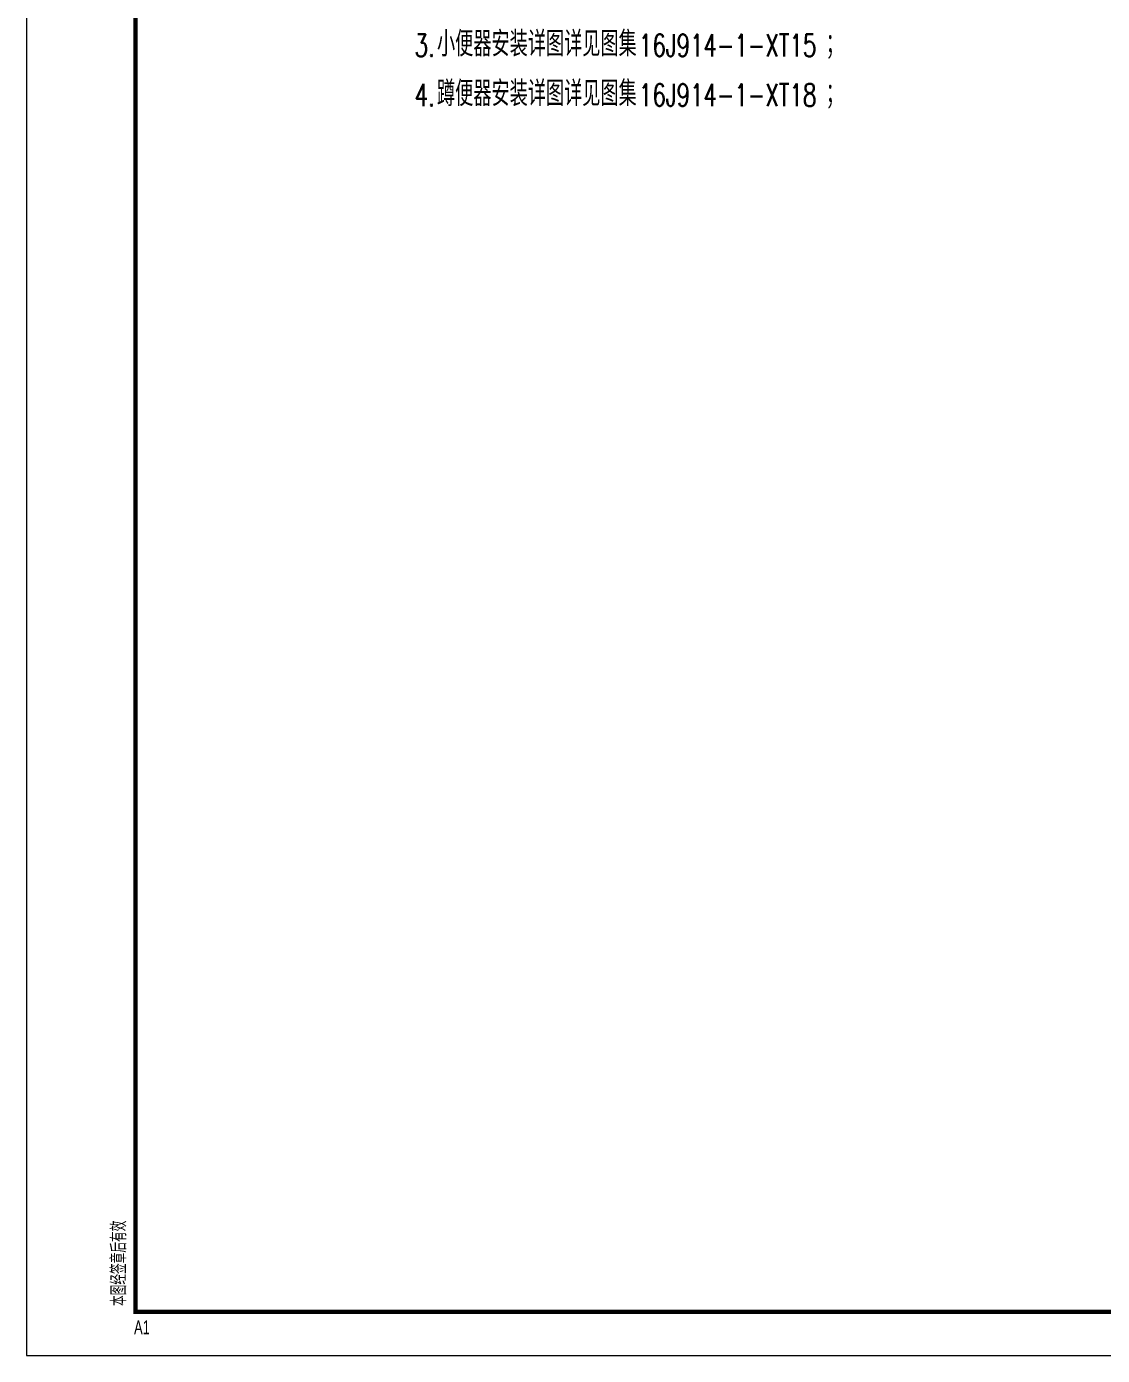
# Model space of a CAD drawing. Extents: x -275060 to -14507, y -783073 to -270523.
# Drawn here: x -192857 to -180512, y -783073 to -767819 of the extents above; entities that cross this region are included whole.
import ezdxf

# ---------------------------------------------------------------- set-up
doc = ezdxf.new("R2010")
doc.units = 0
doc.header["$LTSCALE"] = 1000
doc.header["$MEASUREMENT"] = 0
doc.layers.add('PUB_TEXT', color=7, linetype='Continuous')
doc.layers.add('TK', color=252, linetype='Continuous', lineweight=13)
doc.styles.add('_TCH_DIM', font='SIMPLEX', dxfattribs={"bigfont": 'GBCBIG'})
doc.styles.add('T&D', font='haiwenrs.shx', dxfattribs={"width": 0.7, "bigfont": 'hztxt.shx'})

# ---------------------------------------------------------------- blocks, each defined once
blk = doc.blocks.new('A1')
at = {"layer": 'TK'}
for p, q in [((-84100, 59400), (-84100, 0)), ((-81600, 58400), (-81600, 1000)), ((-81600, 1000), (-1000, 1000)), ((-84100, 0), (0, 0))]:
    blk.add_line(p, q, dxfattribs=at)
at = {"layer": 'TK', "const_width": 100}
blk.add_lwpolyline([(-81600, 58400), (-1000, 58400), (-1000, 1000), (-81600, 1000)], close=True, dxfattribs=at)
at = {"layer": 'TK', "style": 'T&D', "width": 0.7}
blk.add_text('本图经签章后有效', height=350, rotation=90, dxfattribs=at).set_placement((-81811, 1135))
blk.add_text('A1', height=315, dxfattribs=at).set_placement((-81633, 488))

msp = doc.modelspace()

# ---------------------------------------------------------------- block references
at = {"layer": 'TK', "xscale": 0.5, "yscale": 0.5, "zscale": 0.5}
msp.add_blockref('A1', (-150807.2, -783072.7), dxfattribs=at)

# ---------------------------------------------------------------- texts
at = {"layer": 'PUB_TEXT', "style": '_TCH_DIM'}
for s, height, p in [('小便器安装详图详见图集', 289.362, (-188147.4, -768162, 0)), ('；', 289.4, (-183687.5, -768162, 0)), ('蹲便器安装详图详见图集', 289.362, (-188147.4, -768732, 0)), ('；', 289.4, (-183687.5, -768732, 0))]:
    msp.add_text(s, height=height, dxfattribs=at).set_placement(p)
at = {"layer": 'PUB_TEXT', "style": '_TCH_DIM', "width": 0.705882}
for s, p in [('3.', (-188404.5, -768162, 0)), ('16J914-1-XT15', (-185830.4, -768162, 0)), ('4.', (-188404.5, -768732, 0)), ('16J914-1-XT18', (-185830.4, -768732, 0))]:
    msp.add_text(s, height=255, dxfattribs=at).set_placement(p)

doc.saveas('drawing.dxf')
